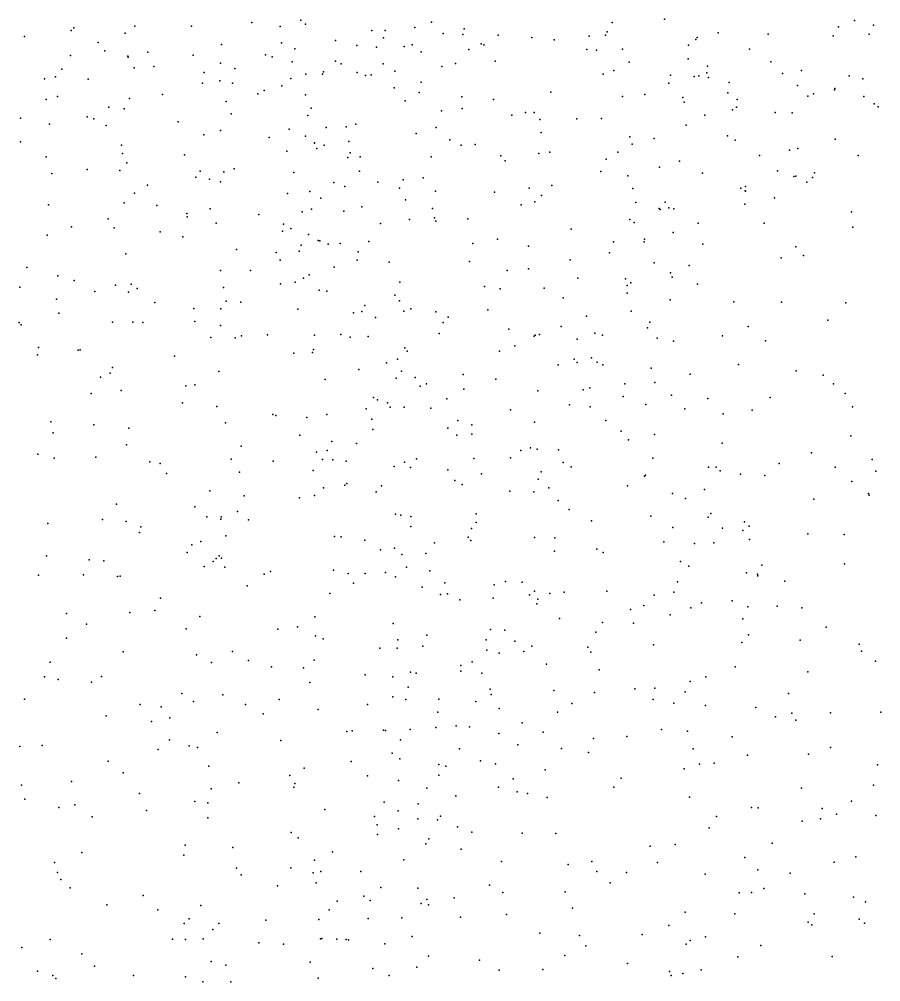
# Model space of a CAD drawing. Header units: metres. Extents: x -25 to 25, y -27.7 to 27.8.
# Drawn here: x -0.19 to 0.584, y 0.013 to 0.877 of the extents above; entities that cross this region are included whole.
import ezdxf

# ---------------------------------------------------------------- set-up
doc = ezdxf.new("R2010")
doc.units = ezdxf.units.M

msp = doc.modelspace()

# ---------------------------------------------------------------- linework, layer by layer
for p in [(0.0194, 0.8745, -12.0226), (0.0633, 0.8765, 27.8008), (0.0676, 0.8731, 25.3699), (0.1808, 0.8747, 23.5415), (0.3431, 0.8744, 11.7454), (0.39, 0.8774, -12.1579), (0.5608, 0.8764, 25.8012), (-0.143, 0.8673, 25.0526), (-0.1405, 0.8698, 24.8744), (-0.0945, 0.8649, 13.6736), (-0.0857, 0.8713, 23.0044), (-0.035, 0.8713, 21.8584), (0.0449, 0.8708, 24.6974), (0.1271, 0.8674, -9.6738), (0.139, 0.8672, 11.5715), (0.1658, 0.87, 25.6234), (0.1911, 0.8646, -8.4519), (0.21, 0.8687, -8.5336), (0.3386, 0.866, -8.6257), (0.4381, 0.8651, -12.3646), (0.5462, 0.8706, -13.1891), (0.5778, 0.8721, 19.9137), (-0.185, 0.8618, 13.0255), (-0.1186, 0.8564, -3.3998), (0.0459, 0.8561, 24.6053), (0.0944, 0.8584, -8.5787), (0.1377, 0.8606, -3.3213), (0.209, 0.8637, -9.6612), (0.2405, 0.8632, -8.639), (0.2708, 0.8609, 25.7218), (0.291, 0.8588, 2.1423), (0.3225, 0.8622, -12.1243), (0.3369, 0.8632, -8.4841), (0.4181, 0.8592, 22.8045), (0.4195, 0.8611, -8.519), (0.4832, 0.8641, 12.7449), (0.5416, 0.8626, -6.7726), (0.5738, 0.864, 13.5023), (-0.1128, 0.849, 24.5075), (-0.0741, 0.8479, 21.6808), (-0.0079, 0.8547, 11.3294), (0.0579, 0.8508, 11.404), (0.1137, 0.8538, -8.3802), (0.1312, 0.8522, 25.9119), (0.1563, 0.853, 23.4082), (0.1634, 0.8543, -8.6579), (0.1714, 0.848, -0.1143), (0.2142, 0.8503, -8.7082), (0.2254, 0.8552, 24.2724), (0.2278, 0.8545, -8.3624), (0.3202, 0.8501, -8.7181), (0.329, 0.8497, -8.3593), (0.3522, 0.8505, 27.514), (0.4116, 0.8542, -8.4235), (0.4664, 0.8504, -12.9985), (-0.1435, 0.8447, 27.9181), (-0.0922, 0.8442, -12.0497), (-0.0918, 0.8434, 24.7105), (-0.0335, 0.8451, 27.8614), (0.0317, 0.8453, -8.3678), (0.0376, 0.8435, 24.3668), (0.0557, 0.8392, 24.9123), (0.0944, 0.8398, 25.0314), (0.2378, 0.8397, 12.8911), (0.3582, 0.8388, -8.7957), (0.4112, 0.8418, -9.5548), (0.4857, 0.8391, -8.6721), (-0.1514, 0.8327, -8.3905), (-0.0864, 0.8339, -8.4211), (-0.0686, 0.8351, -8.5244), (-0.0087, 0.838, -5.8678), (0.004, 0.8331, -8.6313), (0.0836, 0.8303, 25.281), (0.0997, 0.8374, 11.4991), (0.1374, 0.8374, 23.8097), (0.1478, 0.8309, 24.8598), (0.1899, 0.835, -0.3236), (0.2023, 0.8376, 2.3405), (0.3446, 0.8315, 24.4372), (0.4286, 0.8353, -12.6479), (0.513, 0.8315, -8.4885), (-0.1668, 0.8238, -9.7202), (-0.157, 0.8257, -8.4685), (-0.1278, 0.8235, -8.3066), (-0.0235, 0.8295, -8.3092), (-0.0093, 0.822, 11.1558), (0.0544, 0.8243, 24.7804), (0.0679, 0.8281, 23.2175), (0.0829, 0.8281, -8.6949), (0.1141, 0.8295, 23.3383), (0.1215, 0.8268, 25.5223), (0.1265, 0.8274, -8.7549), (0.3349, 0.8282, -9.6292), (0.3955, 0.8272, 11.8604), (0.4166, 0.8259, -8.32), (0.4208, 0.8267, 25.771), (0.428, 0.8293, -12.5668), (0.4296, 0.825, -3.4394), (0.4959, 0.8286, -13.1325), (0.5559, 0.8265, 12.1113), (0.5683, 0.8238, -8.6417), (-0.0249, 0.8201, 11.0395), (0.002, 0.8201, 23.1332), (0.0304, 0.8134, 9.6481), (0.0462, 0.8175, -8.2555), (0.1472, 0.8157, 19.7863), (0.1713, 0.8208, -12.0561), (0.3938, 0.82, 24.689), (0.4482, 0.8206, 20.339), (0.5094, 0.8178, -8.7572), (0.5428, 0.8139, 12.5762), (0.5429, 0.8153, -8.4182), (-0.1653, 0.8052, -8.6325), (-0.1552, 0.8081, 10.6583), (-0.0907, 0.8063, -8.1742), (-0.0608, 0.8099, 25.353), (0.0246, 0.8103, -12.0605), (0.0675, 0.8096, 25.0193), (0.1572, 0.804, -8.1944), (0.1697, 0.8116, 24.4497), (0.208, 0.8078, 25.1692), (0.2365, 0.8053, -8.2163), (0.2878, 0.8118, 0.5825), (0.3524, 0.808, -8.2618), (0.3725, 0.8099, 12.7869), (0.4066, 0.8072, 9.3244), (0.4468, 0.8112, 9.1232), (0.4553, 0.8053, -0.7304), (0.5188, 0.8082, -9.4681), (0.5238, 0.8103, -3.597), (0.569, 0.808, -13.2954), (-0.1092, 0.7985, -8.6745), (-0.0953, 0.797, -9.7196), (-0.0037, 0.8034, 12.9551), (0.0727, 0.7975, -8.8146), (0.1897, 0.7953, -8.8602), (0.2083, 0.7971, 25.6092), (0.4076, 0.8028, -12.2889), (0.451, 0.7959, 8.7215), (0.4547, 0.7983, 24.8584), (0.5785, 0.8015, -8.7435), (0.5821, 0.7986, 12.4091), (-0.1884, 0.7885, -3.605), (-0.1285, 0.7899, 23.0308), (-0.1226, 0.7881, -8.111), (0.0007, 0.7925, -9.7134), (0.0697, 0.7909, 24.0734), (0.2529, 0.7912, -12.1267), (0.2651, 0.7936, 9.5145), (0.273, 0.7938, 22.6193), (0.2779, 0.7875, 25.82), (0.3113, 0.788, -8.1967), (0.3333, 0.7884, -21.5674), (0.4263, 0.7912, -8.8662), (0.4895, 0.7937, 12.0557), (0.5048, 0.7934, -13.1949), (-0.1624, 0.7831, -12.0965), (-0.1116, 0.7821, 25.5488), (-0.0469, 0.7854, -8.1153), (0.0528, 0.7787, 24.2133), (0.0861, 0.7801, 23.9027), (0.1041, 0.7809, 25.1699), (0.1127, 0.7831, 23.7226), (0.1849, 0.7803, 25.3725), (0.4096, 0.7824, -12.365), (-0.0238, 0.7736, -8.8158), (-0.0088, 0.7775, 10.9025), (0.0349, 0.7711, 11.2299), (0.0674, 0.7723, 11.4352), (0.1669, 0.7747, 22.4174), (0.2792, 0.7757, 13.685), (0.359, 0.7717, -8.9056), (0.3809, 0.7703, -8.1729), (0.4465, 0.7726, 12.6656), (0.5433, 0.7697, 12.3126), (-0.1886, 0.7672, 27.9426), (-0.0977, 0.7644, -8.8048), (0.0755, 0.7665, -8.0787), (0.0756, 0.766, 24.8549), (0.0778, 0.7612, -12.0911), (0.0844, 0.7643, 23.3863), (0.1066, 0.7675, -9.7267), (0.1971, 0.7692, 27.6789), (0.2073, 0.7644, -6.3704), (0.2201, 0.765, 0.832), (0.361, 0.7653, 11.913), (0.4536, 0.7689, -8.2101), (0.5097, 0.7613, -9.5321), (-0.1653, 0.7537, -4.4747), (-0.0967, 0.7568, -12.1023), (-0.0413, 0.7557, 10.7266), (0.0507, 0.7588, 11.3529), (0.1057, 0.7532, 22.2547), (0.1076, 0.7574, 23.5526), (0.1168, 0.7537, 12.8819), (0.1804, 0.7538, 25.5349), (0.243, 0.7548, -0.5079), (0.2772, 0.7569, 25.6677), (0.287, 0.7581, -9.6946), (0.3481, 0.7579, 25.7105), (0.4754, 0.7551, 12.5788), (0.5022, 0.7599, 12.1605), (0.5639, 0.7551, 27.425), (-0.0931, 0.7485, 10.6413), (0.247, 0.7503, -13.9778), (0.3376, 0.7517, -12.2187), (0.3854, 0.7447, 19.8526), (0.4035, 0.75, -12.6146), (-0.1604, 0.739, -8.8231), (-0.1287, 0.7426, -3.758), (-0.0992, 0.7415, 12.9752), (-0.031, 0.7356, 2.5171), (-0.0272, 0.7409, -4.2553), (-0.0058, 0.7405, 22.0377), (0.0036, 0.7432, -8.0161), (0.0572, 0.7398, -21.688), (0.1162, 0.7411, 25.0807), (0.1732, 0.7349, 0.2305), (0.3328, 0.7408, 12.7196), (0.3572, 0.7368, -6.574), (0.4243, 0.7391, -9.6673), (0.4916, 0.7412, 12.49), (0.5063, 0.7363, 25.8453), (0.5081, 0.7364, -13.2679), (0.523, 0.7354, -8.9149), (0.5249, 0.7395, 8.4994), (-0.0745, 0.7283, -3.9267), (-0.0188, 0.7338, 21.0184), (-0.0087, 0.7313, 23.2191), (0.0931, 0.7307, -5.9224), (0.1028, 0.7273, 27.7671), (0.1325, 0.731, 1.4788), (0.1553, 0.7333, -3.6151), (0.2889, 0.7282, -3.963), (0.4628, 0.7272, -8.1455), (0.5178, 0.7311, 25.7745), (-0.0861, 0.7211, 27.8882), (0.0513, 0.7208, -8.925), (0.0715, 0.7227, 24.5706), (0.1521, 0.7258, 11.683), (0.1843, 0.7229, -4.096), (0.2374, 0.7221, 11.8094), (0.2686, 0.7258, -8.0649), (0.2795, 0.719, -8.9838), (0.3615, 0.7253, 27.5355), (0.4587, 0.7258, 25.2669), (0.4624, 0.7233, -8.9587), (0.4627, 0.7231, -13.1692), (-0.1634, 0.7107, 23.0611), (-0.0953, 0.7126, -9.7507), (-0.0661, 0.7102, 21.172), (0.0812, 0.7167, -3.8183), (0.1575, 0.7151, 13.8352), (0.2613, 0.7107, 27.6154), (0.2735, 0.7133, 25.6225), (0.3642, 0.7128, -9.7248), (0.3905, 0.7132, -12.7537), (0.4622, 0.7114, 13.7929), (0.4888, 0.7169, 12.4086), (-0.0392, 0.703, -5.7143), (-0.018, 0.7072, 10.6451), (0.0256, 0.7021, 10.769), (0.0646, 0.7045, 11.1255), (0.073, 0.7068, 23.7032), (0.102, 0.705, 24.9177), (0.1182, 0.7088, -0.2563), (0.1816, 0.7073, -8.9948), (0.3852, 0.7073, -12.5092), (0.386, 0.7064, 12.6418), (0.394, 0.7081, -12.8572), (0.3984, 0.7071, -9.0103), (0.5581, 0.7045, -8.1745), (-0.1098, 0.6983, -8.9038), (-0.0387, 0.6999, -8.9248), (-0.0127, 0.6943, -12.1275), (0.0477, 0.6934, 24.0988), (0.1348, 0.6939, -7.953), (0.161, 0.6977, -12.1343), (0.1834, 0.6991, -9.7571), (0.1846, 0.696, 25.3019), (0.2134, 0.6982, 0.49), (0.3589, 0.6975, -8.0412), (0.3628, 0.695, 12.0239), (0.4204, 0.6942, -13.0754), (0.4795, 0.6942, 25.6452), (-0.1645, 0.6835, -7.7653), (-0.1427, 0.691, -12.1435), (-0.1043, 0.6901, 23.1391), (-0.0631, 0.6865, 9.387), (0.0468, 0.6871, 24.0046), (0.0543, 0.6895, 23.5292), (0.0703, 0.6842, 24.4273), (0.3062, 0.6889, 8.927), (0.3977, 0.686, -12.9272), (0.5592, 0.6906, -9.595), (-0.0427, 0.6819, -7.8331), (0.0638, 0.6745, -4.3746), (0.0788, 0.6788, 10.9837), (0.0804, 0.6785, -12.1369), (0.088, 0.6753, 11.2703), (0.0986, 0.6761, 9.2864), (0.1245, 0.6779, 2.3831), (0.2178, 0.676, 25.4072), (0.2401, 0.6799, -7.9568), (0.3443, 0.6775, -12.3475), (0.3718, 0.6776, -12.5883), (0.3722, 0.6799, -12.6884), (0.4244, 0.6755, 12.2013), (-0.0938, 0.6666, -7.7475), (0.0055, 0.6707, 23.3804), (0.0412, 0.668, 23.9175), (0.062, 0.6691, -7.835), (0.1148, 0.6685, 11.5679), (0.2679, 0.6735, -9.781), (0.3405, 0.6675, -4.2789), (0.5079, 0.6731, -9.0214), (0.0447, 0.6611, 23.6255), (0.1139, 0.6609, -9.7865), (0.1427, 0.6592, -7.8557), (0.215, 0.6597, -9.0514), (0.3053, 0.6614, 11.963), (0.3808, 0.6586, 12.5239), (0.4948, 0.6632, -13.3027), (0.515, 0.6651, 27.4564), (-0.1828, 0.6544, -7.6883), (-0.0089, 0.6517, -9.7861), (0.018, 0.6517, 13.9404), (0.0932, 0.6547, 24.693), (0.2486, 0.6518, 25.4901), (0.2678, 0.6534, 1.8775), (0.3953, 0.6498, 25.6894), (0.4122, 0.6562, 12.3265), (-0.1548, 0.647, -8.9758), (-0.1403, 0.6429, 10.4112), (0.0451, 0.6398, -9.0404), (0.0584, 0.6412, 24.2245), (0.0657, 0.6448, 24.3302), (0.0709, 0.648, 1.2018), (0.1523, 0.6413, 12.7733), (0.3121, 0.645, -12.2834), (0.355, 0.6443, -7.9358), (0.3598, 0.6408, 12.1491), (0.3968, 0.6457, 8.6564), (-0.1891, 0.6367, -12.1618), (-0.1216, 0.6328, -13.9746), (-0.1031, 0.6386, 23.2162), (-0.0914, 0.6322, -7.6758), (-0.0891, 0.6394, -9.8027), (-0.0836, 0.6356, 27.8763), (-0.0061, 0.6365, -7.7136), (0.0798, 0.634, 27.7746), (0.0866, 0.6333, 24.5213), (0.2282, 0.6375, 22.5018), (0.2424, 0.6354, 2.2626), (0.282, 0.6358, -9.0767), (0.3564, 0.6313, -12.7452), (0.3565, 0.6383, -12.4558), (0.4198, 0.6396, -13.1267), (-0.1561, 0.6259, -4.67), (-0.0679, 0.6231, 23.3321), (-0.0037, 0.6243, 12.9037), (0.0095, 0.6232, 10.5005), (0.1478, 0.6296, 1.6402), (0.1519, 0.6245, 25.007), (0.2989, 0.6272, 13.9611), (0.3951, 0.6253, -13.0162), (0.4524, 0.6237, -13.227), (0.495, 0.6232, -7.9855), (0.553, 0.6226, -13.3929), (-0.0328, 0.6175, 23.4423), (-0.0084, 0.6173, 27.8336), (0.0607, 0.6171, 10.5931), (0.118, 0.6149, 11.1977), (0.1207, 0.6204, 11.4114), (0.1558, 0.6151, -5.8122), (0.1621, 0.6172, 11.7615), (0.1847, 0.6145, 19.8499), (0.2312, 0.6164, 11.9115), (0.36, 0.6153, -12.889), (-0.1896, 0.6052, 23.1525), (-0.154, 0.6133, -9.8315), (-0.1059, 0.6053, -12.1568), (-0.0875, 0.6054, -5.5668), (-0.0787, 0.6051, -9.0489), (-0.0319, 0.6059, -7.6461), (0.1108, 0.6137, 24.778), (0.1305, 0.6095, -12.162), (0.1911, 0.6052, -7.7578), (0.1956, 0.6099, 12.693), (0.3199, 0.6107, 25.603), (0.3769, 0.6055, -6.4826), (0.5367, 0.6073, 20.2293), (-0.1879, 0.603, 13.0044), (-0.0089, 0.6023, -9.0657), (0.2501, 0.599, -7.8092), (0.2971, 0.6015, 12.094), (0.3749, 0.6003, -7.8762), (0.4653, 0.6014, 25.7312), (-0.0175, 0.5915, -9.8312), (0.0044, 0.5914, 23.6521), (0.0101, 0.5932, 22.1535), (0.0333, 0.5941, 24.019), (0.0755, 0.5936, 0.1277), (0.0992, 0.5942, 24.613), (0.1078, 0.5918, -9.8428), (0.1237, 0.5924, 11.5037), (0.1877, 0.5951, 20.5692), (0.273, 0.5928, 12.5794), (0.2738, 0.5936, 25.3974), (0.2776, 0.5942, -12.2491), (0.3117, 0.5902, -9.8602), (0.3274, 0.5955, 12.4613), (0.3343, 0.5938, 12.2202), (0.3833, 0.5909, -21.4134), (0.3982, 0.5883, -9.1218), (0.442, 0.5932, -9.8284), (0.4809, 0.5886, -7.9239), (-0.1723, 0.5827, 21.4371), (-0.1368, 0.5802, 23.2824), (-0.1349, 0.5804, -7.556), (0.0747, 0.5808, -0.3444), (0.1567, 0.5823, -7.6917), (0.159, 0.5793, -4.472), (0.2417, 0.5792, -9.8631), (0.2557, 0.5841, 25.3098), (-0.1732, 0.576, 10.3076), (-0.0502, 0.5747, 14.064), (0.0571, 0.5775, -5.6385), (0.0737, 0.578, -7.6437), (0.1502, 0.572, 10.9017), (0.3088, 0.5722, -12.3833), (0.3245, 0.5733, -27.359), (-0.1057, 0.5647, 9.2734), (0.1155, 0.5628, 9.0422), (0.1404, 0.5689, 11.6761), (0.2945, 0.5669, -9.1418), (0.3116, 0.5691, 12.3553), (0.3296, 0.5693, -12.5729), (0.3346, 0.567, -12.804), (0.3782, 0.5641, -13.0487), (0.4564, 0.5673, -13.2806), (-0.1166, 0.5561, 21.2098), (-0.108, 0.5596, 12.9506), (-0.0104, 0.5612, 20.8836), (0.0851, 0.5539, -26.484), (0.149, 0.5552, 24.8828), (0.1538, 0.5615, 0.5664), (0.1661, 0.5557, 27.6795), (0.2093, 0.5585, 12.6278), (0.2386, 0.5541, -27.1331), (0.413, 0.5588, -0.7538), (0.5083, 0.5617, 8.4072), (0.5326, 0.5577, -27.5459), (-0.0399, 0.5483, 10.3349), (-0.032, 0.5491, 19.8488), (0.1706, 0.5478, 11.8677), (0.1763, 0.5501, -26.713), (0.2099, 0.5453, -26.9228), (0.317, 0.5447, -12.4901), (0.3231, 0.5464, -12.7351), (0.3545, 0.5501, -7.7951), (0.3814, 0.5513, -9.9012), (0.5419, 0.5499, -13.4066), (-0.1251, 0.5413, -7.491), (-0.0979, 0.5441, 23.4848), (0.1285, 0.5377, 0.4053), (0.1946, 0.5364, -14.1672), (0.2762, 0.5437, -6.0778), (0.353, 0.5386, -12.9862), (0.3963, 0.5398, 14.0698), (0.4291, 0.5367, 27.4833), (0.4851, 0.5378, -9.8957), (0.5522, 0.5412, -7.9037), (-0.043, 0.5328, 12.9018), (-0.012, 0.5297, -9.8789), (0.122, 0.5275, -9.8934), (0.1323, 0.5357, 11.3618), (0.1413, 0.5328, 10.5472), (0.1436, 0.5289, -21.5268), (0.1561, 0.5289, 11.1012), (0.1802, 0.528, -9.1752), (0.3048, 0.5311, 1.9917), (0.3232, 0.5293, -7.7249), (0.3733, 0.5313, 25.5805), (0.4083, 0.5276, 25.659), (0.5588, 0.5294, -6.5859), (0.0383, 0.5224, -27.0654), (0.0408, 0.5214, 12.8188), (0.0688, 0.5197, 10.3999), (0.0866, 0.5223, -9.1629), (0.2518, 0.5265, 12.487), (0.4426, 0.523, -7.799), (0.4689, 0.5264, -26.6386), (-0.1612, 0.5158, 21.8572), (-0.1226, 0.5133, -12.1756), (-0.0912, 0.5102, 23.5674), (-0.0043, 0.515, 23.8586), (0.1272, 0.5181, 22.3162), (0.1953, 0.5102, 10.6518), (0.2043, 0.5169, -12.2094), (0.2169, 0.5131, -9.9141), (0.2733, 0.5154, -12.3531), (0.3373, 0.517, 19.8629), (-0.1591, 0.5061, -7.4368), (0.0625, 0.504, -7.5209), (0.128, 0.5091, -7.5605), (0.2036, 0.5038, 12.0134), (0.2169, 0.5049, 25.0469), (0.3512, 0.5076, -9.1958), (0.3812, 0.5045, -13.1266), (0.5575, 0.5034, -26.4416), (-0.0933, 0.4953, -9.9082), (0.0098, 0.4939, 23.9561), (0.0911, 0.4981, 12.7435), (0.1134, 0.4964, 24.5326), (0.3576, 0.4996, 8.5842), (0.4417, 0.4967, -13.2969), (-0.1728, 0.4867, 12.9894), (-0.1209, 0.4841, -9.157), (0.0774, 0.4885, 1.6144), (0.087, 0.49, 24.3395), (0.2609, 0.4902, 12.339), (0.2696, 0.4925, -0.6862), (0.2756, 0.4913, -7.6298), (0.2948, 0.4908, -12.533), (0.5222, 0.4881, -7.8087), (-0.1581, 0.4833, 23.4714), (-0.0722, 0.48, -7.4336), (-0.0631, 0.4785, 27.8273), (0.0008, 0.4824, -9.1814), (0.0385, 0.4805, 10.2828), (0.0829, 0.4821, -12.1883), (0.0921, 0.4816, 0.7838), (0.1042, 0.4804, -0.4943), (0.1471, 0.4756, 24.756), (0.1565, 0.4797, 10.4147), (0.1673, 0.4826, 12.6372), (0.2188, 0.483, 10.837), (0.2516, 0.4834, -9.2151), (0.2989, 0.4793, -9.9506), (0.3797, 0.4831, 25.466), (0.4931, 0.4785, -13.3715), (0.5766, 0.4819, -9.1703), (-0.0572, 0.4695, 23.7337), (0.0082, 0.4706, -27.5483), (0.0744, 0.4722, 24.2536), (0.1618, 0.4749, 1.7626), (0.1955, 0.4726, -7.5326), (0.2256, 0.4692, 10.557), (0.2793, 0.471, 2.1714), (0.3063, 0.4753, 25.2251), (0.3721, 0.467, -9.9662), (0.373, 0.4679, -7.6555), (0.4297, 0.4751, -7.7208), (0.4363, 0.4751, -4.6443), (0.44, 0.4719, -26.1304), (0.4584, 0.4689, 22.7202), (0.4802, 0.4677, -9.9563), (0.5434, 0.475, 19.8965), (0.5798, 0.4715, 27.4357), (0.103, 0.459, -9.2132), (0.1048, 0.4606, 27.7042), (0.1357, 0.4585, 11.5678), (0.2016, 0.4631, 10.9843), (0.2083, 0.4596, 12.1027), (0.2767, 0.4643, -12.43), (0.3569, 0.4583, 25.3074), (0.5584, 0.4623, 14.0843), (-0.0183, 0.4538, 1.205), (0.0757, 0.4498, 2.2913), (0.0838, 0.4567, -7.4657), (0.1311, 0.453, 24.6203), (0.251, 0.4537, 10.7478), (0.2727, 0.4529, -5.5593), (0.286, 0.4566, -12.6068), (0.3971, 0.4516, 27.487), (0.4259, 0.4552, -6.3032), (0.5732, 0.4516, -9.9456), (0.574, 0.4501, -13.4739), (-0.1023, 0.4418, 12.9299), (0.0124, 0.4494, 27.773), (0.0622, 0.4476, -4.7566), (0.2946, 0.4452, -12.8297), (0.4088, 0.4469, -13.2191), (0.5243, 0.4465, -27.833), (-0.0319, 0.4396, -26.0396), (0.0064, 0.4353, 0.1246), (0.1483, 0.433, 11.7438), (0.2208, 0.4331, 14.2624), (0.3043, 0.4371, -12.9172), (0.4316, 0.4336, -14.5871), (-0.164, 0.4244, -7.3387), (-0.1149, 0.4281, -5.0986), (-0.0936, 0.4262, 23.6599), (-0.0212, 0.4304, -0.0401), (-0.0086, 0.4284, -5.314), (-0.0082, 0.4305, -7.3921), (0.0163, 0.4279, 12.8139), (0.1533, 0.432, 11.8348), (0.1622, 0.4309, 11.2219), (0.2208, 0.4254, -12.2912), (0.3244, 0.4268, -13.0106), (0.3779, 0.4311, -13.1553), (0.4294, 0.4301, 25.5481), (0.462, 0.4261, -21.1635), (-0.0815, 0.4164, -9.9638), (-0.0804, 0.4217, -14.2996), (0.1623, 0.4218, 20.5574), (0.2166, 0.4202, 12.3644), (0.3974, 0.421, 25.3746), (0.442, 0.4204, -7.6417), (0.4604, 0.4184, -9.2228), (0.4662, 0.4221, 25.6285), (0.5188, 0.4152, -7.6965), (-0.0264, 0.4083, 14.2985), (-0.0039, 0.4135, 23.9893), (0.0937, 0.4128, 10.2315), (0.0995, 0.4126, -12.194), (0.1208, 0.4097, 24.4377), (0.1833, 0.4071, -7.4403), (0.2136, 0.4122, 12.2776), (0.2162, 0.4093, 24.9216), (0.2733, 0.4119, 10.4754), (0.2915, 0.4116, 10.5929), (0.3893, 0.408, -7.5498), (0.417, 0.4066, 14.2332), (0.4343, 0.4071, -6.0863), (0.4664, 0.4103, -5.4784), (0.5514, 0.4148, 25.7672), (-0.0389, 0.3986, 23.849), (-0.0346, 0.4055, 20.8623), (0.135, 0.4008, 24.5241), (0.1475, 0.4024, -9.2563), (0.2913, 0.3997, 10.8141), (0.3292, 0.4014, -9.9844), (0.335, 0.3986, -7.4995), (-0.165, 0.3954, 23.5818), (-0.1268, 0.3919, 10.1158), (-0.1136, 0.3909, -9.2078), (-0.0155, 0.3903, -12.1771), (-0.0128, 0.3931, -9.228), (-0.0099, 0.3956, 10.155), (-0.008, 0.3935, -0.2808), (0.1541, 0.3967, 11.3565), (0.1756, 0.3975, 12.4894), (0.4045, 0.3905, 8.4644), (-0.0236, 0.3859, 1.3664), (-0.005, 0.3853, 1.0215), (0.036, 0.3814, 27.7154), (0.0927, 0.3827, -27.8393), (0.1395, 0.3805, -9.984), (0.1582, 0.3852, 11.9191), (0.1792, 0.382, 24.7741), (0.4119, 0.3862, -5.318), (0.4775, 0.387, -5.7479), (0.5517, 0.3882, -9.9778), (-0.1722, 0.3782, -12.1856), (-0.1319, 0.3783, 27.8244), (-0.1014, 0.3769, -12.1825), (-0.0989, 0.3773, 22.0583), (0.0305, 0.379, 24.0906), (0.1059, 0.3797, 12.677), (0.1212, 0.3795, -7.3802), (0.1485, 0.3766, 11.4725), (0.2471, 0.3725, -7.4276), (0.2622, 0.3718, -12.6747), (0.4018, 0.3723, -4.9203), (0.4637, 0.3802, -5.9338), (0.4736, 0.3789, 20.2467), (0.474, 0.3776, -5.1443), (0.4982, 0.3727, -14.8577), (0.015, 0.3686, -9.9909), (0.1106, 0.371, 24.3366), (0.1723, 0.3675, 12.079), (0.1927, 0.3714, 27.5792), (0.2369, 0.3694, -12.4065), (0.2732, 0.3638, -12.8232), (0.3383, 0.3639, 10.6981), (-0.0627, 0.3576, -14.6004), (0.0894, 0.3616, -9.2705), (0.1888, 0.3607, 8.7377), (0.1951, 0.3615, 10.2307), (0.2063, 0.3559, -12.3112), (0.236, 0.3576, -4.9398), (0.2687, 0.3604, 11.0023), (0.2763, 0.3565, -14.8097), (0.2871, 0.3617, -9.2876), (0.2998, 0.3628, 22.5712), (0.3809, 0.3601, -9.2822), (0.3983, 0.363, 27.4567), (0.4508, 0.3551, 25.4462), (-0.0678, 0.3465, -7.2733), (0.2753, 0.3525, 1.9726), (0.3594, 0.3472, -13.1575), (0.3714, 0.3508, -0.77), (0.4136, 0.3488, -7.4816), (0.4234, 0.3532, -13.2985), (0.4649, 0.3498, -25.9259), (0.4911, 0.3502, 8.3032), (0.5133, 0.3487, 27.4186), (-0.1473, 0.3437, -7.2558), (-0.0903, 0.3445, -10.0156), (-0.0275, 0.341, 10.0841), (0.076, 0.3407, 24.1904), (0.2957, 0.3392, 10.3469), (0.3952, 0.3424, 25.2035), (0.4604, 0.3388, -9.2661), (-0.1292, 0.3341, 9.1231), (-0.0398, 0.3298, -9.2623), (0.0427, 0.3295, -7.2886), (0.0605, 0.3317, 20.6621), (0.1464, 0.3346, 12.5406), (0.2338, 0.3293, 24.8753), (0.2466, 0.3286, -12.6075), (0.3344, 0.3356, 10.4249), (0.3622, 0.335, 10.5181), (0.5353, 0.3313, -9.2369), (-0.1471, 0.3216, 14.4382), (0.0766, 0.3236, -12.2075), (0.0834, 0.321, 27.64), (0.1505, 0.3202, -7.3211), (0.1766, 0.3244, 11.2762), (0.2297, 0.3201, 2.1645), (0.3283, 0.3269, -7.4104), (0.4654, 0.3245, -13.3661), (0.1343, 0.3127, -9.3105), (0.1498, 0.3126, 10.1463), (0.1728, 0.3144, 12.2089), (0.2557, 0.319, -12.7716), (0.2709, 0.3144, 10.2537), (0.3213, 0.3136, -15.029), (0.3801, 0.3155, 10.6088), (0.4596, 0.3176, -27.9938), (0.5118, 0.3197, -7.542), (0.5648, 0.3162, -13.499), (-0.0961, 0.3092, 27.7697), (-0.0305, 0.3066, 23.9307), (0.002, 0.3095, 0.4009), (0.2305, 0.3108, -7.3455), (0.2416, 0.3081, 27.5017), (0.2636, 0.3095, -12.8874), (0.3238, 0.3089, 20.3403), (0.5671, 0.3099, -6.0332), (-0.1617, 0.3, 10.0202), (-0.017, 0.2998, -7.2412), (0.0163, 0.3015, -10.0386), (0.037, 0.2959, -9.3017), (0.0656, 0.2948, 19.8384), (0.0752, 0.3018, 12.6856), (0.2072, 0.297, -9.3302), (0.2172, 0.3003, -10.0315), (0.2841, 0.2981, -12.979), (0.4536, 0.2959, 25.2991), (0.5795, 0.3009, -10.0105), (-0.1669, 0.2868, -14.8285), (-0.1157, 0.2871, -12.1813), (0.121, 0.2886, 24.2971), (0.1459, 0.2868, 11.8482), (0.162, 0.291, 11.3981), (0.1671, 0.2902, 12.3036), (0.2071, 0.292, -12.3856), (0.2258, 0.29, -12.4792), (0.3314, 0.2932, 25.0197), (0.4272, 0.2867, -13.321), (0.5187, 0.2913, -13.4431), (-0.1546, 0.2844, -10.0662), (-0.1247, 0.2819, -9.268), (0.0713, 0.2817, -0.4981), (0.1597, 0.2775, 12.0727), (0.3815, 0.2768, 10.8066), (0.413, 0.2825, -10.0381), (-0.0434, 0.2718, 12.8289), (-0.0068, 0.2706, 8.9267), (0.146, 0.2688, 11.5306), (0.2334, 0.2758, -12.6806), (0.2344, 0.271, 11.1733), (0.2905, 0.2747, -10.0437), (0.3273, 0.2729, -7.3489), (0.3634, 0.276, 22.699), (0.4086, 0.2734, -9.3259), (0.5014, 0.2718, 25.4226), (-0.185, 0.2669, -25.808), (-0.0809, 0.262, 23.8235), (-0.0621, 0.2599, -7.2006), (-0.0332, 0.2648, -9.3034), (0.0136, 0.2621, -12.1969), (0.0438, 0.2665, 10.0488), (0.1232, 0.262, -12.2503), (0.1577, 0.2666, 12.408), (0.1873, 0.2669, -7.2802), (0.2205, 0.2648, 10.1517), (0.3067, 0.2628, -9.3386), (0.3799, 0.2664, -13.2274), (0.3985, 0.2631, -7.3727), (0.427, 0.2611, 25.1506), (0.4722, 0.2594, 27.4082), (-0.1115, 0.2519, 21.0214), (0.0294, 0.2536, 22.2818), (0.0789, 0.2576, -7.2376), (0.1864, 0.2551, 22.4776), (0.2416, 0.2583, 14.4859), (0.2938, 0.2552, 27.4532), (0.4896, 0.2508, -9.2965), (0.5045, 0.2541, -7.4535), (0.5393, 0.2546, 25.5585), (0.5843, 0.255, -7.518), (-0.0709, 0.2468, -15.0121), (-0.0542, 0.2501, 10.003), (0.2029, 0.2429, 24.7004), (0.2622, 0.2454, 24.8513), (0.5081, 0.2478, -23.5574), (-0.0118, 0.2369, -10.0592), (0.1046, 0.2378, -15.1794), (0.1095, 0.2383, -25.7412), (0.1377, 0.2389, 11.724), (0.1393, 0.2386, 11.6363), (0.1615, 0.2395, -10.0457), (0.1847, 0.2414, 24.5996), (0.2148, 0.242, -12.6111), (0.2413, 0.236, -12.8819), (0.2809, 0.237, -13.0257), (0.3873, 0.2395, 10.8945), (0.4108, 0.2381, 10.3783), (-0.169, 0.2253, -9.2744), (-0.0546, 0.2303, -0.007), (-0.0371, 0.225, 0.2671), (0.0453, 0.2296, -9.3276), (0.1528, 0.2302, 24.4072), (0.2582, 0.2259, -21.2221), (0.3264, 0.2315, -13.1387), (0.3561, 0.2332, 10.974), (0.4508, 0.2329, 10.5718), (-0.1891, 0.2244, -10.0783), (-0.0648, 0.2217, -12.1836), (-0.0296, 0.2235, 1.0802), (0.1454, 0.2183, -12.3529), (0.2059, 0.2222, -23.5401), (0.2974, 0.2225, -7.2938), (0.3218, 0.219, 24.9315), (0.4159, 0.2222, -15.6406), (0.4645, 0.2164, 10.6925), (0.5193, 0.2173, 25.3608), (0.5391, 0.2233, 27.3579), (-0.1098, 0.211, -10.0708), (0.1087, 0.2109, 12.5542), (0.1524, 0.2131, 27.4979), (0.1873, 0.2082, -12.4496), (0.2247, 0.2113, -12.7929), (0.2382, 0.2086, -0.6703), (0.4216, 0.2083, -13.3225), (0.4348, 0.2094, 10.8179), (0.5814, 0.2079, 25.7155), (-0.0962, 0.2007, 27.6956), (-0.0192, 0.2066, -0.2695), (0.0664, 0.2049, 14.5641), (0.1935, 0.2065, 11.2775), (0.2829, 0.2034, 11.1564), (0.4078, 0.2041, 10.2864), (-0.1427, 0.1929, 9.9403), (0.0078, 0.1915, -7.1751), (0.0535, 0.1983, 2.2274), (0.0579, 0.1909, 27.5521), (0.1233, 0.198, 20.5413), (0.1511, 0.1937, 12.1982), (0.1874, 0.1986, -28.0511), (0.2541, 0.1951, -12.9609), (0.3512, 0.1957, 27.3899), (-0.1877, 0.1895, 21.9827), (-0.0817, 0.1822, 12.8392), (-0.0172, 0.1864, 1.4169), (0.0571, 0.1878, 12.6587), (0.1766, 0.1869, -9.3645), (0.241, 0.1877, -23.8567), (0.2578, 0.1835, -10.0372), (0.2671, 0.1822, 1.9689), (0.3445, 0.1879, -9.3537), (0.5132, 0.1868, -23.214), (0.5777, 0.1896, -7.4519), (-0.1847, 0.1769, 23.7064), (-0.032, 0.175, 9.9493), (-0.0201, 0.1736, 0.5201), (0.1381, 0.1742, 11.9382), (0.2027, 0.1801, -7.2244), (0.2847, 0.1784, 19.7692), (0.4126, 0.1789, 8.3175), (0.5581, 0.1751, 25.4419), (-0.154, 0.1694, 9.0315), (-0.1398, 0.1718, 2.3222), (-0.0754, 0.1669, 23.8612), (0.0848, 0.1677, 24.1732), (0.1507, 0.1664, -10.0439), (0.1689, 0.1728, 11.4065), (0.4681, 0.1694, -10.0322), (0.4743, 0.1692, 10.3993), (0.5316, 0.1686, -13.4765), (-0.124, 0.1612, -9.308), (-0.0202, 0.1601, -12.1903), (0.1294, 0.1614, 11.7588), (0.1685, 0.1593, -12.5536), (0.186, 0.1584, -23.2055), (0.1888, 0.1616, 24.5652), (0.4368, 0.1613, -9.3422), (0.5137, 0.1572, 10.4911), (0.5301, 0.1594, 25.299), (0.5445, 0.1635, -9.2986), (0.5799, 0.1624, -21.2419), (0.0546, 0.1471, -9.3527), (0.132, 0.1539, 11.6725), (0.1511, 0.1502, 24.3678), (0.2041, 0.1522, 10.0279), (0.2169, 0.1473, 24.6807), (0.4303, 0.1513, -7.3033), (0.061, 0.1421, -12.2387), (0.1323, 0.1453, -12.4259), (0.1784, 0.1414, -12.6892), (0.2623, 0.1464, -13.0382), (0.2923, 0.1461, 24.8313), (-0.0407, 0.1358, 23.9392), (0.0022, 0.1337, 19.7606), (0.1755, 0.1369, 24.4635), (0.2074, 0.132, -12.8649), (0.3771, 0.1349, 27.3298), (0.3996, 0.1362, -10.0299), (0.4869, 0.1376, 20.1756), (-0.1334, 0.1291, 23.7783), (-0.0418, 0.1267, -9.3438), (0.0756, 0.1222, -12.3171), (0.0917, 0.1296, 9.96), (0.1559, 0.1224, -7.1672), (0.3249, 0.1211, -10.0305), (0.4623, 0.1245, 25.1013), (0.562, 0.1253, -13.5227), (-0.158, 0.12, -10.0803), (0.0056, 0.1149, 24.0145), (0.0545, 0.1153, 24.1139), (0.2436, 0.1209, 11.266), (0.3034, 0.1184, -13.1451), (0.3838, 0.12, 14.6095), (0.4738, 0.1135, -13.4042), (0.5423, 0.1204, 10.6453), (-0.1552, 0.1112, 14.6786), (-0.1523, 0.1049, 27.6464), (0.0099, 0.109, 27.5084), (0.0744, 0.1107, 8.7389), (0.0814, 0.1119, -24.0708), (0.1174, 0.1121, 12.413), (0.3292, 0.112, -9.373), (0.3558, 0.1112, 11.1306), (0.4265, 0.1097, 25.0229), (0.5028, 0.1104, 10.8614), (-0.1439, 0.0972, 12.8596), (0.0424, 0.099, 12.6203), (0.0771, 0.1017, 12.525), (0.1353, 0.0975, -12.6195), (0.1684, 0.0971, -0.579), (0.2329, 0.0998, -12.9862), (0.3411, 0.1019, -24.463), (0.4794, 0.0968, 10.2722), (-0.0783, 0.0906, -23.1828), (0.1199, 0.09, 11.8712), (0.1764, 0.087, -9.3893), (0.201, 0.0883, 22.6516), (0.2449, 0.0931, -10.0349), (0.3007, 0.0938, 20.3121), (0.4571, 0.0929, -22.9992), (0.4683, 0.0933, -9.3463), (0.5162, 0.0921, -0.8092), (0.5597, 0.0889, -9.3127), (-0.111, 0.0822, -23.8774), (-0.0266, 0.0816, 12.7041), (0.0961, 0.0855, 27.4058), (0.1257, 0.0859, 12.116), (0.1713, 0.0834, -12.7841), (0.178, 0.0822, -25.6034), (0.3074, 0.0791, 11.2093), (0.5707, 0.0849, 14.5405), (-0.065, 0.0775, 0.2319), (-0.037, 0.0694, -0.1995), (0.0888, 0.0775, 1.6246), (0.1239, 0.0698, 11.5962), (0.1542, 0.0705, 9.957), (0.2067, 0.0711, 24.5725), (0.248, 0.0734, -7.1659), (0.4087, 0.0754, 22.9894), (0.4531, 0.0741, 8.1665), (0.5245, 0.0741, 10.372), (0.5649, 0.0692, 10.5058), (-0.0414, 0.0654, 9.8895), (-0.0102, 0.0652, 20.7199), (0.0319, 0.0684, -12.2608), (0.0796, 0.0688, -15.4714), (0.394, 0.0636, -7.2142), (0.5192, 0.0664, -13.4715), (0.5225, 0.0642, -7.3021), (0.5696, 0.0656, -28.1647), (-0.0157, 0.0598, -7.1003), (0.1635, 0.0537, 24.3737), (0.2781, 0.0566, -9.39), (0.3137, 0.0545, -15.7281), (0.37, 0.0553, -13.2642), (0.427, 0.0532, 11.0916), (-0.1872, 0.0437, 23.7381), (-0.1617, 0.051, 9.8592), (-0.0519, 0.0511, -12.1868), (-0.0402, 0.0509, 23.9394), (-0.0244, 0.0516, -10.0639), (0.0257, 0.048, 22.3918), (0.0478, 0.0467, 2.1875), (0.081, 0.0514, -24.3709), (0.0822, 0.0518, -12.4474), (0.0957, 0.0511, -10.0474), (0.104, 0.0508, 24.2003), (0.1063, 0.0507, 11.7751), (0.1388, 0.0471, 11.4824), (0.3194, 0.0454, -7.1787), (0.4096, 0.0468, 24.9422), (0.413, 0.05, -13.3275), (0.4766, 0.0456, 27.2237), (-0.1334, 0.0382, 23.8023), (0.1779, 0.0361, -7.1262), (0.3006, 0.0366, 27.2341), (0.456, 0.0355, -7.2413), (0.5407, 0.0358, 25.1683), (-0.1219, 0.027, -12.1693), (-0.0172, 0.0312, 0.8268), (-0.0039, 0.0279, 14.7325), (0.0718, 0.0305, 9.9086), (0.1676, 0.026, -12.8788), (0.2238, 0.0323, 19.7119), (0.3569, 0.0294, -9.3843), (-0.1731, 0.0225, 27.5669), (-0.1593, 0.0186, 12.8119), (-0.0869, 0.0185, -10.0406), (-0.0404, 0.0175, -9.3669), (0.1281, 0.025, -12.7605), (0.1427, 0.0185, 27.2559), (0.2416, 0.0234, -13.0804), (0.2808, 0.0241, 8.4174), (0.3945, 0.0221, -21.4086), (0.3961, 0.0185, 27.1985), (0.4066, 0.0205, -25.622), (0.423, 0.0238, 10.1552), (-0.1567, 0.016, -7.073), (-0.0246, 0.013, 12.6411), (0.0005, 0.013, 1.1444), (0.079, 0.0163, -12.5468)]:
    msp.add_point(p)

doc.saveas('drawing.dxf')
